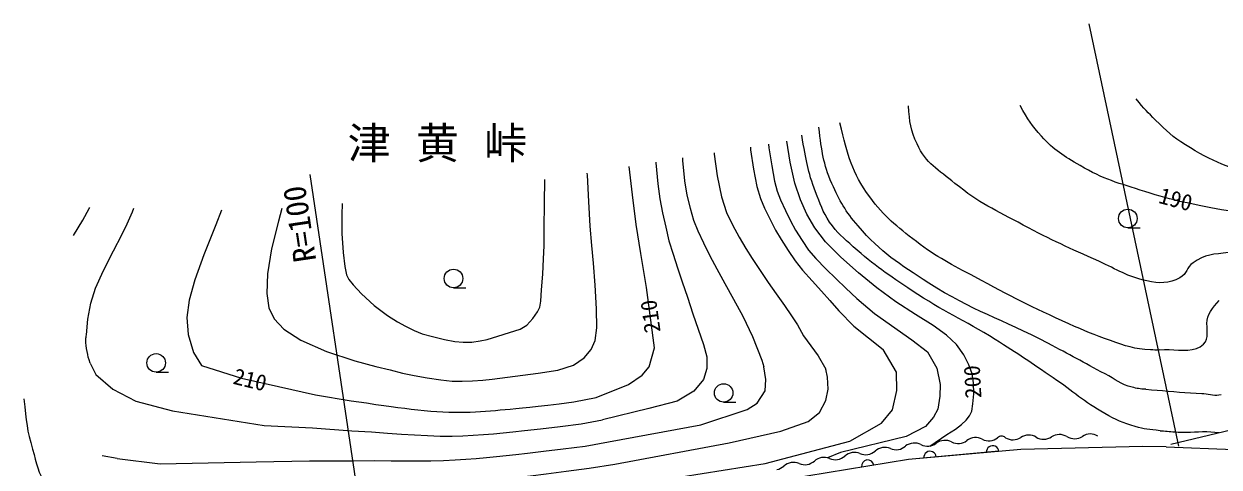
# Model space of a CAD drawing. Units: millimetres, scale not verified. Extents: x 40000 to 680000, y 20000 to 380000.
# Drawn here: x 183862 to 280792, y 267898 to 303862 of the extents above; entities that cross this region are included whole.
import ezdxf
from ezdxf.enums import TextEntityAlignment as Align

# ---------------------------------------------------------------- set-up
doc = ezdxf.new("R2010")
doc.units = ezdxf.units.MM
doc.header["$LTSCALE"] = 1000
for name, color, linetype, lineweight in [('M-BGD', 7, 'Continuous', 13), ('M-STR-STRC', 7, 'Continuous', 13), ('M-WORK', 1, 'Continuous', 13)]:
    doc.layers.add(name, color=color, linetype=linetype, lineweight=lineweight)
doc.layers.add('M-BMK-HTXT', color=7, linetype='Continuous')
doc.styles.add('ＭＳ ゴシック', font='')
doc.styles.get('ＭＳ ゴシック').set_extended_font_data('MS Gothic')

msp = doc.modelspace()

# ---------------------------------------------------------------- linework, layer by layer
at = {"layer": 'M-BGD'}
for p, q in [((212105, 257976), (207089, 291646)), ((273390, 287321), (274390, 287321)), ((218704, 282453), (219704, 282453)), ((194587, 275603), (195587, 275603)), ((240612, 273168), (241612, 273168)), ((276877, 269771), (281860, 270956)), ((276513, 269555), (281998, 269318)), ((191417, 268605), (190200, 268813))]:
    msp.add_line(p, q, dxfattribs=at)
for points in [[(242777, 293863), (242797, 293643), (243031, 292080), (243312, 290676), (243588, 289706), (243925, 288914), (244373, 287999), (244822, 287131), (245274, 286360), (245835, 285477), (246406, 284634), (247013, 283868), (247778, 283004), (248542, 282170), (249220, 281428), (249966, 280578), (251170, 279346), (253553, 277437)], [(244244, 294097), (244273, 293817), (244506, 292355), (244749, 291096), (244959, 290278), (245228, 289590), (245624, 288720), (246031, 287873), (246446, 287132), (246967, 286286), (247496, 285505), (248088, 284817), (248899, 283998), (249750, 283170), (250532, 282420), (251404, 281591), (252850, 280371), (255873, 278237)], [(257336, 269605), (258711, 270540), (259404, 270981), (259913, 271351), (260290, 271696), (260555, 272047), (260726, 272448), (260831, 273025), (260890, 273855), (260877, 274739), (260756, 275480), (260498, 276192), (260078, 277005), (259486, 277839), (258696, 278601), (257610, 279377), (256173, 280272), (254581, 281299), (253042, 282440), (251557, 283665), (250116, 284932), (248884, 286164), (248005, 287306), (247371, 288412), (246841, 289577), (246383, 290949), (245993, 292654), (245733, 294334)], [(237265, 292984), (237280, 292779), (237445, 291116), (237626, 289951), (237889, 288920), (238179, 287931), (238505, 287062), (238970, 286083), (239499, 285038), (240052, 283991), (240705, 282807), (241413, 281524), (242154, 280150), (242962, 278499), (243710, 276579), (243869, 276027)], [(239838, 293394), (239844, 293295), (240082, 291530), (240436, 289836), (240847, 288564), (241318, 287560), (241872, 286559), (242404, 285646), (242932, 284816), (243570, 283859), (244226, 282890), (244862, 281970), (245535, 281014), (246126, 280171), (246595, 279445), (247091, 278553), (248281, 276919), (248911, 275837)], [(235013, 277572), (234349, 282459), (233898, 285234), (233530, 287597), (233210, 289989), (232952, 292296)], [(235103, 292639), (235107, 292597), (235281, 290884), (235447, 289664), (235664, 288538), (235911, 287357), (236177, 286265), (236512, 285169), (236879, 284057), (237252, 282935), (237671, 281685), (238114, 280341), (238551, 279078), (238975, 277855), (239247, 276833)], [(204775, 288890), (204500, 287864), (203939, 285615), (203616, 283584), (203553, 281998), (203722, 280829), (204152, 279921), (204949, 279103), (206326, 278210), (208400, 277270), (210694, 276518), (212411, 276068), (213568, 275782), (214570, 275526), (215521, 275322), (216567, 275141), (217662, 274977), (218596, 274882), (219413, 274858), (220253, 274888), (221089, 274951), (221836, 275032), (225575, 275532), (227172, 275760), (228443, 276162), (229308, 276753), (229876, 277436), (230197, 278177), (230319, 279190), (230297, 280739), (230187, 282654), (230045, 284439), (229911, 285893), (229792, 287449), (229675, 289437), (229561, 291577), (229552, 291753)], [(209683, 289295), (209649, 288367), (209645, 286844), (209759, 285314), (209901, 284165), (210028, 283509), (210202, 283114), (210555, 282676), (211244, 281950), (212276, 281005), (213348, 280195), (214154, 279695), (214821, 279333), (215504, 278975), (216162, 278709), (216992, 278484), (217973, 278256), (218816, 278093), (219496, 278023), (220188, 278047), (220876, 278137), (221439, 278263), (224111, 279095), (224653, 279426), (225142, 279958), (225511, 280486), (225698, 280879), (225777, 281366), (225849, 282284), (225938, 283566), (226011, 284803), (226044, 285857), (226061, 287271), (226087, 289311), (226105, 291227)], [(187889, 286690), (188650, 287935), (189160, 288878), (189201, 288972)], [(188933, 278621), (189049, 279911), (189283, 281196), (189679, 282429), (190309, 283861), (191120, 285453), (191806, 286738), (192248, 287638), (192659, 288605), (192775, 288898)], [(199889, 288749), (199417, 287561), (198445, 285115), (197721, 283102), (197265, 281457), (197080, 280039), (197189, 278646), (197603, 277198), (198267, 276145)], [(275988, 277403), (276352, 277431), (276730, 277431), (277115, 277415), (277502, 277394), (277885, 277382), (278259, 277390), (278617, 277430), (278954, 277515), (279263, 277656), (279540, 277865), (279686, 278052), (279774, 278266), (279819, 278503), (279832, 278757), (279827, 279021), (279816, 279289), (279811, 279556), (279826, 279816), (279873, 280063), (279964, 280290), (280104, 280528), (280259, 280762), (280429, 280988), (280613, 281204), (280811, 281407)], [(255873, 278237), (257133, 277259), (257912, 275916), (258178, 274597), (258135, 273665), (257992, 272598), (257636, 271961), (256995, 271196), (255417, 270382), (250085, 269087), (249036, 268647)], [(191049, 263376), (196245, 263152), (202449, 262957), (207648, 263092), (230343, 266037), (243980, 268193), (250842, 270011), (253413, 271470), (254297, 272543), (254647, 274104), (254622, 275589), (253553, 277437)], [(230285, 273549), (232893, 274602), (234008, 275354), (234570, 276046), (235013, 277572)], [(189228, 276336), (189691, 275412), (191083, 274228), (192951, 273255), (195901, 272466), (203359, 271283), (207260, 271084)], [(239247, 276833), (239260, 275887), (238987, 275012), (238197, 274068), (236853, 273243), (234539, 272649), (230781, 271747)], [(198267, 276145), (201512, 275122), (207499, 273771)], [(231278, 269945), (238771, 271334), (242514, 272563), (243331, 273085), (243983, 274082), (244026, 275014), (243869, 276027)], [(231775, 268144), (241051, 269876), (245246, 270803), (247475, 271588), (248396, 272339), (248907, 273296), (249090, 274221), (249041, 275203), (248911, 275837)], [(207499, 273771), (210413, 273284), (211634, 273100), (212405, 272989), (213047, 272897), (213638, 272815), (214201, 272738), (214745, 272668), (215279, 272603), (215810, 272543), (216336, 272489), (216854, 272441), (217361, 272402), (217849, 272372), (218319, 272352), (218771, 272343), (219209, 272343), (219639, 272351), (220064, 272365), (220485, 272385), (220901, 272409), (221310, 272436), (221711, 272465), (222104, 272497), (222493, 272532), (222889, 272570), (223308, 272610), (223769, 272655), (224291, 272705), (224891, 272763), (225571, 272830), (226342, 272911), (227260, 273019), (228451, 273190), (230285, 273549)], [(274854, 274213), (275307, 274177), (275760, 274140), (276213, 274102), (276666, 274063), (277119, 274025), (277572, 273988), (278025, 273954), (278478, 273922), (278932, 273895), (279386, 273872), (279559, 273859), (279735, 273837), (279912, 273811), (280089, 273784), (280266, 273761), (280441, 273747), (280614, 273744), (280783, 273757), (280948, 273791)], [(207260, 271084), (210463, 270840), (212042, 270751), (213359, 270656), (214493, 270573), (215552, 270506), (216604, 270452), (217630, 270418), (218583, 270411), (219461, 270433), (220310, 270479), (221148, 270540), (221958, 270608), (222730, 270683), (223519, 270767), (224474, 270867), (225755, 271000), (227363, 271180), (229068, 271412), (230781, 271747)], [(276002, 270852), (276148, 270841), (276295, 270829), (276442, 270816), (276589, 270804), (276736, 270791), (276883, 270779), (277030, 270768), (277177, 270758), (277324, 270749), (277471, 270742), (277801, 270733), (278132, 270735), (278463, 270744), (278794, 270756), (279125, 270768), (279455, 270776), (279785, 270776), (280114, 270765), (280442, 270740), (280768, 270696)], [(276513, 269555), (274603, 269580), (264723, 269337), (255595, 268527), (245714, 266904), (235020, 265257), (223692, 263701), (212969, 261783), (205504, 260416), (199452, 260116), (193429, 259772), (191351, 259911)], [(207022, 268397), (210592, 268396), (212305, 268422), (213645, 268418), (214773, 268412), (215824, 268411), (216867, 268420), (217886, 268441), (218834, 268477), (219708, 268529), (220554, 268596), (221391, 268672), (222199, 268753), (222970, 268836), (223758, 268926), (224712, 269034), (225992, 269178), (227608, 269369), (229385, 269609), (231278, 269945)], [(262931, 269178), (255595, 268527), (245714, 266904), (235020, 265257), (223692, 263701), (212969, 261783), (205504, 260416), (199452, 260116), (193429, 259772), (191351, 259911)], [(191417, 268605), (194910, 268170), (202710, 268325), (207022, 268397)], [(206783, 265709), (210721, 265952), (212567, 266093), (213930, 266181), (215054, 266251), (216096, 266317), (217131, 266389), (218143, 266464), (219085, 266543), (219955, 266625), (220799, 266713), (221633, 266805), (222439, 266898), (223210, 266989), (223997, 267085), (224950, 267201), (226229, 267356), (227853, 267557), (229701, 267806), (231775, 268144)]]:
    msp.add_lwpolyline(points, dxfattribs=at)
for centre in [(273390, 288071), (218703, 283203), (194587, 276353), (240612, 273918)]:
    msp.add_circle(centre, 750, dxfattribs=at)
for centre, radius, start, end in [((265349, 269347), 1153, 90.98487, 123.79775), ((265349, 269347), 1153, 58.17192, 90.9849), ((267848, 269390), 1153, 90.98487, 123.79775), ((267848, 269390), 1153, 58.17192, 90.9849), ((270347, 269433), 1153, 90.98487, 123.79775), ((270347, 269433), 1153, 58.17192, 90.9849), ((253678, 268323), 1172, 99.33194, 131.565), ((253677, 268323), 1172, 67.09893, 99.332), ((254593, 270460), 1153, 279.33197, 312.14485), ((256076, 268679), 1172, 95.06784, 127.3009), ((256075, 268679), 1172, 62.83483, 95.0679), ((257147, 270743), 1153, 242.25492, 275.0679), ((257147, 270743), 1153, 275.06787, 307.88075), ((258565, 268900), 1172, 95.06784, 127.3009), ((258565, 268900), 1172, 62.83483, 95.0679), ((259636, 270963), 1153, 242.25492, 275.0679), ((259636, 270963), 1153, 275.06787, 307.88075), ((261054, 269121), 1172, 95.06784, 127.3009), ((261054, 269121), 1172, 62.83483, 95.0679), ((262126, 271184), 1153, 242.25492, 275.0679), ((262433, 269134), 500, 5.06787, 185.06787), ((262126, 271184), 1153, 275.06787, 307.88075), ((263151, 269992), 424, 43.54465, 138.4237), ((264066, 271286), 1172, 238.75183, 270.9849), ((264066, 271286), 1172, 270.98484, 303.2179), ((266565, 271329), 1172, 238.75183, 270.9849), ((266565, 271329), 1172, 270.98484, 303.2179), ((269064, 271372), 1172, 238.75183, 270.9849), ((269064, 271372), 1172, 270.98484, 303.2179), ((248745, 267512), 1172, 99.33194, 131.565), ((248745, 267512), 1172, 67.09893, 99.332), ((249661, 269649), 1153, 246.51902, 279.332), ((249660, 269649), 1153, 279.33197, 312.14485), ((251211, 267917), 1172, 99.33194, 131.565), ((251211, 267917), 1172, 67.09893, 99.332), ((252127, 270055), 1153, 246.51902, 279.332), ((252126, 270055), 1153, 279.33197, 312.14485), ((254593, 270460), 1153, 246.51902, 279.332), ((257350, 268683), 500, 5.06787, 185.06787), ((244737, 268847), 1153, 278.75237, 311.56525), ((246279, 267107), 1172, 99.33194, 131.565), ((246279, 267107), 1172, 67.09893, 99.332), ((247194, 269244), 1153, 246.51902, 279.332), ((247194, 269244), 1153, 279.33197, 312.14485), ((252298, 267986), 500, 9.33197, 189.33197)]:
    msp.add_arc(centre, radius, start, end, dxfattribs=at)
for points, knots in [([(300508, 284655), (300326, 285280), (300289, 285519), (300000, 286000), (299858, 286236), (299796, 286388), (299598, 286579), (298838, 287307), (298300, 287596), (297384, 288114), (296250, 288754), (295479, 288838), (294213, 289145), (292346, 289599), (291219, 289433), (289345, 289856), (287282, 290321), (286132, 290629), (284136, 291328), (281683, 292187), (280264, 292666), (278060, 294045), (277022, 294695), (276518, 295187), (275645, 296046), (274990, 296689), (274763, 296939), (274060, 297782)], [0, 0, 0, 0, 1, 1, 1, 2, 2, 2, 3, 3, 3, 4, 4, 4, 5, 5, 5, 6, 6, 6, 7, 7, 7, 8, 8, 8, 9, 9, 9, 9]), ([(286384, 282904), (285982, 283485), (285835, 283690), (285395, 284113), (284927, 284563), (284659, 284856), (284056, 285096), (283142, 285459), (282524, 285409), (281546, 285303), (280386, 285178), (279625, 285153), (278678, 284473), (278169, 284107), (278174, 283559), (277621, 283265), (276692, 282771), (275969, 282779), (274941, 283001), (273334, 283348), (272547, 283926), (271046, 284599), (268620, 285687), (267246, 286276), (264907, 287543), (262680, 288749), (261323, 289306), (259372, 290921), (258037, 292025), (257007, 292536), (256297, 294116), (255790, 295245), (255677, 295887), (255610, 297211)], [0, 0, 0, 0, 1, 1, 1, 2, 2, 2, 3, 3, 3, 4, 4, 4, 5, 5, 5, 6, 6, 6, 7, 7, 7, 8, 8, 8, 9, 9, 9, 10, 10, 10, 11, 11, 11, 11]), ([(296083, 283734), (295033, 284591), (294708, 284841), (293769, 285470), (292602, 286253), (291953, 286749), (290637, 287244), (288936, 287883), (287845, 287737), (286051, 288027), (284080, 288345), (282956, 288405), (280994, 288782), (278540, 289253), (277147, 289490), (274767, 290253), (272663, 290928), (271425, 291246), (269521, 292367), (268197, 293146), (267416, 293603), (266388, 294745), (265595, 295626), (265311, 296057), (264652, 297236)], [0, 0, 0, 0, 1, 1, 1, 2, 2, 2, 3, 3, 3, 4, 4, 4, 5, 5, 5, 6, 6, 6, 7, 7, 7, 8, 8, 8, 8]), ([(275988, 277403), (275642, 277383), (275526, 277398), (275230, 277411), (273927, 277469), (273205, 277726), (271977, 278164), (270644, 278640), (269911, 278946), (268618, 279523), (265577, 280880), (263917, 281742), (260988, 283328), (259081, 284360), (257952, 284874), (256239, 286203), (254625, 287456), (253665, 288170), (252459, 289819), (250967, 291858), (250734, 293116), (250043, 295820)], [0, 0, 0, 0, 1, 1, 1, 2, 2, 2, 3, 3, 3, 4, 4, 4, 5, 5, 5, 6, 6, 6, 7, 7, 7, 7]), ([(276002, 270852), (275081, 270936), (274762, 270985), (273994, 271190), (272981, 271459), (272440, 271730), (271528, 272247), (269800, 273227), (268983, 274017), (267339, 275134), (265518, 276371), (264509, 277083), (262640, 278247), (260049, 279862), (258438, 280508), (255904, 282210), (253971, 283508), (252863, 284223), (251129, 285777), (250322, 286500), (249811, 286878), (249204, 287777), (248615, 288652), (248458, 289248), (248072, 290230), (247396, 291954), (247331, 292689), (246940, 294835)], [0, 0, 0, 0, 1, 1, 1, 2, 2, 2, 3, 3, 3, 4, 4, 4, 5, 5, 5, 6, 6, 6, 7, 7, 7, 8, 8, 8, 9, 9, 9, 9]), ([(274854, 274213), (274351, 274238), (274164, 274279), (273733, 274380), (272804, 274596), (272389, 275019), (271544, 275461), (269726, 276415), (268735, 277001), (266915, 277952), (263163, 279913), (260801, 280548), (257241, 282837), (254822, 284391), (253392, 285285), (251517, 287464), (250484, 288664), (250022, 289462), (249392, 290914), (248662, 292593), (248593, 293419), (248334, 295480)], [0, 0, 0, 0, 1, 1, 1, 2, 2, 2, 3, 3, 3, 4, 4, 4, 5, 5, 5, 6, 6, 6, 7, 7, 7, 7]), ([(189228, 276336), (189095, 276767), (189054, 276902), (188987, 277275), (188919, 277654), (188858, 277872), (188887, 278256), (188898, 278399), (188900, 278456), (188933, 278621)], [0, 0, 0, 0, 1, 1, 1, 2, 2, 2, 3, 3, 3, 3])]:
    msp.add_open_spline(points, degree=3, knots=knots, dxfattribs=at)
at = {"layer": 'M-STR-STRC'}
msp.add_line((277534, 269595), (270258, 303862), dxfattribs=at)
at = {"layer": 'M-WORK'}
msp.add_open_spline([(183862, 273445), (184068, 271544), (184101, 270901), (184567, 269344), (184913, 268184), (184963, 267430), (185674, 266450), (186721, 265005), (187313, 264041), (188888, 263201), (189683, 262777), (190067, 262599), (191035, 262357)], degree=3, knots=[0, 0, 0, 0, 1, 1, 1, 2, 2, 2, 3, 3, 3, 4, 4, 4, 4], dxfattribs=at)

# ---------------------------------------------------------------- texts
at = {"layer": 'M-BGD', "style": 'ＭＳ ゴシック'}
msp.add_text('R=100', height=1833, rotation=98.473, dxfattribs=at).set_placement((208117, 284750), align=Align.BOTTOM_LEFT)
for s, rotation, p in [('190', 344.788, (275984, 289987)), ('210', 97.742, (234848, 278790)), ('210', 346.298, (200903, 275314)), ('200', 93.022, (260863, 273470))]:
    msp.add_text(s, height=1320, rotation=rotation, dxfattribs=at).set_placement(p, align=Align.MIDDLE_LEFT)
at = {"layer": 'M-BMK-HTXT', "insert": (218414, 292625), "char_height": 2566, "attachment_point": 8, "style": 'ＭＳ ゴシック'}
msp.add_mtext('\\T1.58;津黄峠', dxfattribs=at)

doc.saveas('drawing.dxf')
